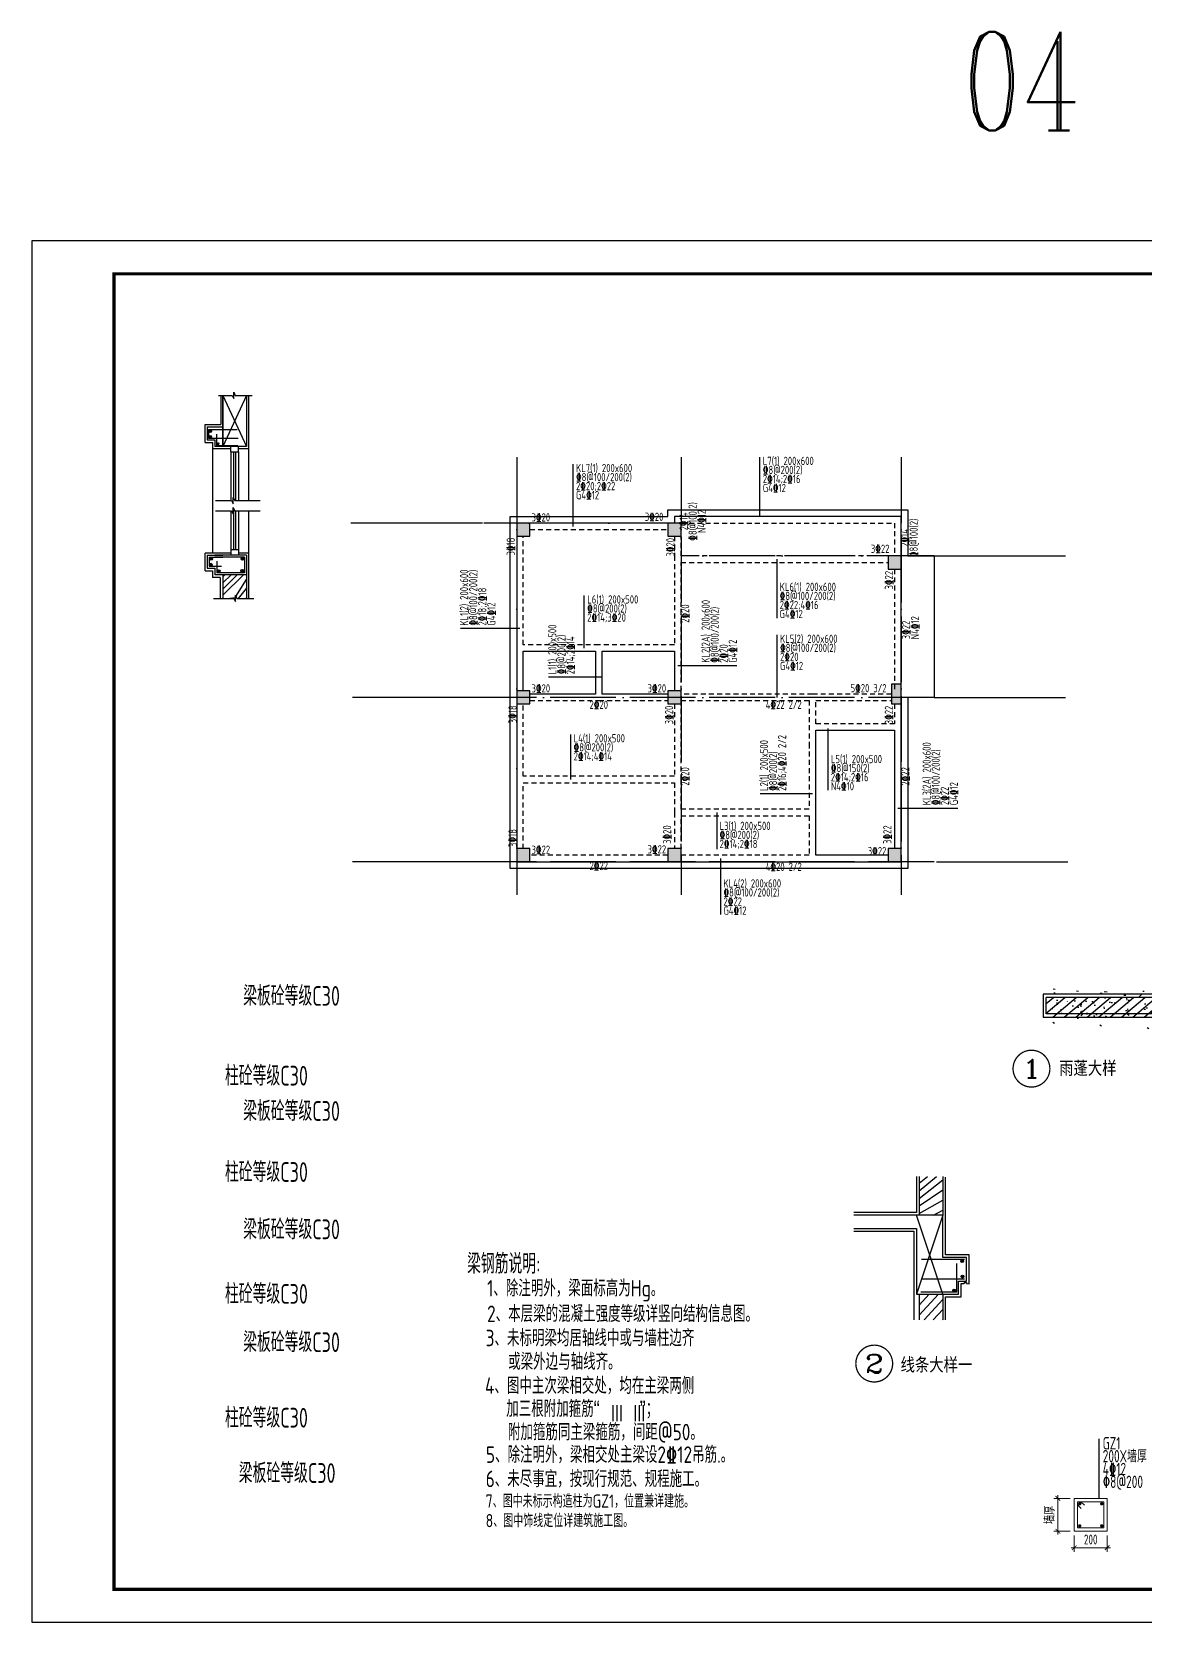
# Model space of a CAD drawing. Extents: x 365746627 to 729500028, y 528103248 to 1057099660.
# Drawn here: x 365937497 to 365971375, y 528103248 to 528151608 of the extents above; entities that cross this region are included whole.
import ezdxf
from ezdxf.enums import TextEntityAlignment as Align

# ---------------------------------------------------------------- set-up
doc = ezdxf.new("R2010")
doc.units = 0
doc.header["$LTSCALE"] = 1000
doc.header["$MEASUREMENT"] = 0
doc.linetypes.add('3', pattern=[500, 300, -200])
doc.linetypes.add('DOTE', pattern=[2.4200000000000004, 2, -0.2, 0.02, -0.2])
for name, color, linetype in [('AXIS', 3, 'Continuous'), ('BEAM-梁', 2, 'Continuous'), ('BEAMDASH-梁', 3, '3'), ('COLUMN', 6, 'Continuous'), ('DIM_LEAD', 3, 'Continuous'), ('DOTE', 1, 'DOTE'), ('GJ', 6, 'Continuous'), ('HATCH', 8, 'Continuous'), ('HIDE_BEAMDIMMASS', 2, 'Continuous'), ('l立面最前', 6, 'Continuous'), ('PUB-HATCH', 8, 'Continuous'), ('PUB_HATCH', 8, 'Continuous'), ('PUB_TEXT', 7, 'Continuous'), ('PUB_TITLE', 4, 'Continuous'), ('S_BEAMDIMLOCAL', 3, 'Continuous'), ('SJ', 35, 'Continuous'), ('STAIR', 2, 'Continuous'), ('SURFACE', 6, 'Continuous'), ('TEXT', 7, 'Continuous'), ('WALL', 4, 'Continuous'), ('图层3', 7, 'Continuous'), ('构造', 5, 'Continuous')]:
    doc.layers.add(name, color=color, linetype=linetype)
for name, color, linetype, lineweight in [('PUB-TEXT', 7, 'Continuous', 25), ('REIN', 6, 'Continuous', 18), ('Z-柱大样外框', 7, 'ByLayer', 18), ('Z-详图标注', 3, 'Continuous', 18)]:
    doc.layers.add(name, color=color, linetype=linetype, lineweight=lineweight)
doc.styles.add('-黑体', font='simhei.ttf')
doc.styles.add('_COMPLEX', font='COMPLEX.shx', dxfattribs={"width": 0.75})
doc.styles.add('COMP', font='COMPLEX', dxfattribs={"bigfont": 'hztxt'})
doc.styles.add('CR', font='tssdeng.shx', dxfattribs={"width": 0.7, "bigfont": 'tssdchn.shx'})
doc.styles.add('TCCAD_Dimension', font='Tssdeng.shx', dxfattribs={"width": 0.7, "bigfont": 'hztxt.shx'})
doc.styles.add('TSSD_Label', font='Tssdeng.shx', dxfattribs={"width": 0.7, "bigfont": 'hztxt.shx'})
doc.styles.add('TSSD_REIN', font='tssdeng.shx', dxfattribs={"width": 0.8, "bigfont": 'hztxt.shx'})
pattern_1 = [(45, (364755245.0544039, 528471087.2477279), (-35.35535320146299, 35.355353201463), [])]

# ---------------------------------------------------------------- blocks, each defined once
blk = doc.blocks.new('a12ghd23h')
at = {"layer": 'AXIS'}
for p, q in [((365887754.0951011, 528189568.8598409), (365883754.0951011, 528189568.8598409)), ((365901496.8528962, 528188568.8598403), (365905496.8528962, 528188568.8598403)), ((365887796.8528962, 528184268.8598403), (365883796.8528962, 528184268.8598403)), ((365901496.8528962, 528184268.8598403), (365905496.8528962, 528184268.8598403)), ((365887796.8528962, 528179268.8598403), (365883796.8528962, 528179268.8598403)), ((365901567.5088028, 528179268.8598403), (365905567.5088028, 528179268.8598403))]:
    blk.add_line(p, q, dxfattribs=at)
at = {"layer": 'DOTE'}
for p, q in [((365888796.8528962, 528191568.8598404), (365888796.8528962, 528178268.8598404)), ((365893796.8528962, 528191568.8598404), (365893796.8528962, 528178268.8598404)), ((365900496.8528962, 528191568.8598404), (365900496.8528962, 528178268.8598404)), ((365893796.8528961, 528189568.8598403), (365887796.8528962, 528189568.8598404)), ((365901496.8528962, 528188568.8598403), (365893796.8528962, 528188568.8598403)), ((365901496.8528962, 528184268.8598404), (365887796.8528962, 528184268.8598404)), ((365901496.8528962, 528179268.8598404), (365887796.8528962, 528179268.8598404))]:
    blk.add_line(p, q, dxfattribs=at)
blk = doc.blocks.new('112')
at = {"layer": 'TEXT', "color": 7, "style": 'TSSD_Label', "width": 0.7}
for s, p in [('梁板砼等级C30', (365854322.2835803, 528273520.317434)), ('柱砼等级C30', (365853767.0324091, 528271093.317434)), ('梁板砼等级C30', (365854322.2835803, 528270020.317434)), ('柱砼等级C30', (365853767.0324091, 528268164.317434)), ('梁板砼等级C30', (365854322.2835803, 528266421.317434)), ('柱砼等级C30', (365853767.0324091, 528264458.317434)), ('梁板砼等级C30', (365854322.2835803, 528262990.317434)), ('柱砼等级C30', (365853767.0324091, 528260693.317434)), ('梁板砼等级C30', (365854187.6224775, 528259011.317434))]:
    blk.add_text(s, height=600, rotation=359.999998499226, dxfattribs=at).set_placement(p)
blk = doc.blocks.new('_TCDBK20_100')
at = {"color": 3, "ltscale": 2500}
blk.add_line((-1, 0), (1, 0), dxfattribs=at)
at = {"color": 3, "const_width": 0.25}
blk.add_lwpolyline([(-0.7, -0.7), (0.7, 0.7)], dxfattribs=at)
blk = doc.blocks.new('GZ1配筋大样')
at = {"layer": 'REIN', "color": 1}
for p, q in [((2188350.686249338, 335789.3373171606), (2188450.686249338, 335789.3373171606)), ((2188350.686249338, 334989.3373171606), (2188350.686249338, 335789.3373171606)), ((2188350.686249338, 335789.3373171606), (2189150.686249338, 335789.3373171606)), ((2188350.686249338, 335689.3373171606), (2188350.686249338, 335789.3373171606)), ((2188456.752266517, 335583.2712999827), (2188350.686249338, 335689.3373171606)), ((2188450.686249338, 335789.3373171606), (2188556.752266517, 335683.2712999827)), ((2189150.686249338, 335789.3373171606), (2189150.686249338, 334989.3373171606)), ((2189150.686249338, 334989.3373171606), (2188350.686249338, 334989.3373171606))]:
    blk.add_line(p, q, dxfattribs=at)
at = {"layer": 'REIN', "color": 1, "const_width": 50}
for points in [[(2188390.686249338, 335724.3373171606, 1), (2188440.686249338, 335724.3373171606, 1)], [(2189060.686249338, 335724.3373171606, 1), (2189110.686249338, 335724.3373171606, 1)], [(2188390.686249338, 335054.3373171606, 1), (2188440.686249338, 335054.3373171606, 1)], [(2189060.686249338, 335054.3373171606, 1), (2189110.686249338, 335054.3373171606, 1)]]:
    blk.add_lwpolyline(points, format="xyb", close=True, dxfattribs=at)
at = {"layer": 'TEXT'}
blk.add_line((2189012.02860956, 335886.7573676256), (2189012.02860956, 337699.2573676256), dxfattribs=at)
at = {"layer": 'Z-柱大样外框', "ltscale": 2500}
blk.add_lwpolyline([(2188250.686249338, 335889.3373171606), (2189250.686249338, 335889.3373171606), (2189250.686249338, 334889.3373171606), (2188250.686249338, 334889.3373171606)], close=True, dxfattribs=at)
at = {"layer": 'Z-详图标注', "ltscale": 2500}
for p, q in [((2188125.686249338, 335889.3373171606), (2187625.686249338, 335889.3373171606)), ((2187750.686249338, 334989.3373171606), (2187750.686249338, 335789.3373171606)), ((2188125.686249338, 334889.3373171606), (2187625.686249338, 334889.3373171606)), ((2188250.686249338, 334764.3373171606), (2188250.686249338, 334264.3373171606)), ((2189250.686249338, 334764.3373171606), (2189250.686249338, 334264.3373171606)), ((2188350.686249338, 334389.3373171606), (2189150.686249338, 334389.3373171606))]:
    blk.add_line(p, q, dxfattribs=at)
at = {"layer": 'Z-详图标注', "ltscale": 2500, "xscale": 100, "yscale": 100, "zscale": 100}
for p, rotation in [((2187750.686249338, 335889.3373171606), 90), ((2187750.686249338, 334889.3373171606), 270), ((2188250.686249338, 334389.3373171606), 180)]:
    blk.add_blockref('_TCDBK20_100', p, dxfattribs=dict(at, rotation=rotation))
blk.add_blockref('_TCDBK20_100', (2189250.686249338, 334389.3373171606), dxfattribs=at)
at = {"layer": 'TEXT', "style": 'TSSD_REIN', "width": 0.7}
for s, p in [('GZ1', (2189116.195276225, 337377.3367911803)), ('200X墙厚', (2189116.195276225, 336986.7117911803)), ('4%%13212', (2189116.195276225, 336596.0867911803)), ('%%1308@200', (2189116.195276225, 336205.4617911803))]:
    blk.add_text(s, height=375, dxfattribs=at).set_placement(p)
at = {"layer": 'Z-详图标注', "color": 7, "ltscale": 2500, "insert": (2187500.686249338, 335389.3373171615), "char_height": 300, "attachment_point": 5, "rotation": 90, "style": 'TCCAD_Dimension'}
blk.add_mtext('墙厚', dxfattribs=at)
at = {"layer": 'Z-详图标注', "color": 7, "ltscale": 2500, "insert": (2188750.686249338, 334639.3373171606), "char_height": 300, "attachment_point": 5, "style": 'TCCAD_Dimension'}
blk.add_mtext('200', dxfattribs=at)
blk = doc.blocks.new('sa45g64a56g')
at = {"layer": 'PUB-HATCH'}
h = blk.add_hatch(color=256, dxfattribs=at)
h.dxf.hatch_style = 1
h.paths.add_polyline_path([(365988833.6330186, 528087384.5640982), (365988433.6330186, 528087384.5640982), (365988433.6330186, 528086984.5640982), (365988833.6330186, 528086984.5640982)])
h.paths.add_polyline_path([(365984233.6330186, 528087384.5640982), (365983833.6330186, 528087384.5640982), (365983833.6330186, 528086984.5640982), (365984233.6330186, 528086984.5640982)])
h.paths.add_polyline_path([(365995533.6330175, 528086384.5640984), (365995133.6330175, 528086384.5640984), (365995133.6330175, 528085984.5640984), (365995533.6330175, 528085984.5640984)])
h.paths.add_polyline_path([(365995533.6330177, 528082484.5640835), (365995233.6330177, 528082484.5640835), (365995233.6330177, 528081884.5640835), (365995533.6330177, 528081884.5640835)])
h.paths.add_polyline_path([(365988833.6330187, 528082284.5640835), (365988433.6330187, 528082284.5640835), (365988433.6330187, 528081884.5640835), (365988833.6330187, 528081884.5640835)])
h.paths.add_polyline_path([(365984233.6330187, 528082284.5640835), (365983833.6330187, 528082284.5640835), (365983833.6330187, 528081884.5640835), (365984233.6330187, 528081884.5640835)])
h.paths.add_polyline_path([(365995533.6330187, 528077484.5640982), (365995133.6330187, 528077484.5640982), (365995133.6330187, 528077084.5640982), (365995533.6330187, 528077084.5640982)])
h.paths.add_polyline_path([(365988833.6330187, 528077484.5640982), (365988433.6330187, 528077484.5640982), (365988433.6330187, 528077084.5640982), (365988833.6330187, 528077084.5640982)])
h.paths.add_polyline_path([(365984233.6330187, 528077484.5640982), (365983833.6330187, 528077484.5640982), (365983833.6330187, 528077084.5640982), (365984233.6330187, 528077084.5640982)])
at = {"layer": 'BEAM-梁'}
for p, q in [((365988433.6330186, 528087384.5640982), (365984233.6330186, 528087384.5640982)), ((365988633.6330189, 528087584.5640983), (365988633.6330186, 528087384.5640982)), ((365995533.6330188, 528087584.5640983), (365988633.6330189, 528087584.5640983)), ((365995533.6330175, 528086384.5640984), (365995533.6330188, 528087584.5640983)), ((365983833.6330186, 528086984.5640982), (365983833.6330188, 528083584.5640983)), ((365995533.6330177, 528082284.5640835), (365995533.6330175, 528085984.5640984)), ((365983833.6330188, 528083584.5640983), (365983833.6330187, 528082284.5640835)), ((365984033.6330187, 528082284.5640835), (365984033.6330188, 528083484.5640983)), ((365984033.6330188, 528083484.5640983), (365986233.8534607, 528083484.5640983)), ((365986233.8534607, 528083484.5640983), (365986233.8534607, 528082184.5640835)), ((365986433.8534607, 528082184.5640835), (365986433.8534607, 528083484.5640983)), ((365986433.8534607, 528083484.5640983), (365988633.6330187, 528083484.5640983)), ((365988633.6330187, 528083484.5640983), (365988633.6330187, 528082284.5640835)), ((365983833.6330187, 528081884.5640835), (365983833.6330187, 528079584.5640983)), ((365986233.8534607, 528082184.5640835), (365984233.6330187, 528082184.5640835)), ((365988433.6330187, 528082184.5640835), (365986433.8534607, 528082184.5640835)), ((365995533.6330177, 528080684.5640835), (365995533.6330177, 528081884.5640835)), ((365992933.6330187, 528078584.5640983), (365992933.6330187, 528081084.5640982)), ((365992933.6330187, 528081084.5640982), (365995333.6330178, 528081084.5640982)), ((365995333.6330178, 528081084.5640982), (365995333.6330186, 528077484.5640983)), ((365995533.6330186, 528077484.5640983), (365995533.6330177, 528080684.5640835)), ((365983833.6330187, 528079584.5640983), (365983833.6330187, 528077484.5640983)), ((365992933.6330187, 528077284.5640983), (365992933.6330187, 528078584.5640983)), ((365984233.6330187, 528077084.5640983), (365988433.6330187, 528077084.5640983)), ((365988833.6330187, 528077084.5640983), (365992833.6330187, 528077084.5640983)), ((365992833.6330187, 528077084.5640983), (365995133.6330187, 528077084.5640983)), ((365995133.6330187, 528077284.5640983), (365992933.6330187, 528077284.5640983))]:
    blk.add_line(p, q, dxfattribs=at)
at = {"layer": 'BEAMDASH-梁', "ltscale": 0.0005}
for p, q in [((365988833.6330186, 528087384.5640982), (365988833.6330186, 528087384.5640983)), ((365988833.6330186, 528087384.5640983), (365995333.6330187, 528087384.5640983)), ((365995333.6330187, 528087384.5640983), (365995333.6330176, 528086384.5640984)), ((365984033.6330187, 528083684.5640983), (365984033.6330186, 528086984.5640982)), ((365984233.6330186, 528087184.5640982), (365988433.6330186, 528087184.5640982)), ((365988633.6330186, 528086984.5640982), (365988633.6330187, 528086384.5640984)), ((365988833.6330187, 528086384.5640984), (365988833.6330186, 528086984.5640982)), ((365988633.6330187, 528086384.5640984), (365988633.6330187, 528083684.5640983)), ((365995133.6330175, 528086384.5640984), (365988833.6330187, 528086384.5640984)), ((365988833.6330187, 528083584.5640983), (365988833.6330187, 528086184.5640984)), ((365988833.6330187, 528086184.5640984), (365995133.6330175, 528086184.5640984)), ((365995333.6330175, 528085984.5640984), (365995333.6330177, 528082284.5640835)), ((365986333.8534607, 528083684.5640983), (365984033.6330187, 528083684.5640983)), ((365988633.6330187, 528083684.5640983), (365986333.8534607, 528083684.5640983)), ((365988833.6330187, 528082284.5640835), (365988833.6330187, 528083584.5640983)), ((365984033.6330187, 528079684.5640983), (365984033.6330187, 528081884.5640835)), ((365984233.6330187, 528081984.5640835), (365986333.8534607, 528081984.5640835)), ((365986333.8534607, 528081984.5640835), (365988433.6330187, 528081984.5640835)), ((365988633.6330187, 528081884.5640835), (365988633.6330187, 528079684.5640983)), ((365992833.6330187, 528082184.5640835), (365988833.6330187, 528082184.5640835)), ((365988833.6330187, 528081984.5640835), (365992733.6330187, 528081984.5640835)), ((365988833.6330187, 528079584.5640983), (365988833.6330187, 528081884.5640835)), ((365992733.6330187, 528081984.5640835), (365992733.6330187, 528080684.5640835)), ((365995233.6330177, 528082184.5640836), (365992833.6330187, 528082184.5640835)), ((365992933.6330187, 528081984.5640835), (365995233.6330177, 528081984.5640835)), ((365992933.6330187, 528081284.5640982), (365992933.6330187, 528081984.5640835)), ((365995333.6330177, 528081884.5640835), (365995333.6330177, 528081284.5640982)), ((365995333.6330177, 528081284.5640982), (365992933.6330187, 528081284.5640982)), ((365992733.6330187, 528080684.5640835), (365992733.6330187, 528078684.5640983)), ((365988633.6330187, 528079684.5640983), (365984033.6330187, 528079684.5640983)), ((365984033.6330187, 528077484.5640983), (365984033.6330187, 528079484.5640983)), ((365984033.6330187, 528079484.5640983), (365988633.6330187, 528079484.5640983)), ((365988633.6330187, 528079484.5640983), (365988633.6330187, 528078584.5640983)), ((365988833.6330187, 528078684.5640983), (365988833.6330187, 528079584.5640983)), ((365988633.6330187, 528078584.5640983), (365988633.6330187, 528077484.5640983)), ((365992733.6330187, 528078684.5640983), (365988833.6330187, 528078684.5640983)), ((365988833.6330187, 528077484.5640983), (365988833.6330187, 528078484.5640983)), ((365988833.6330187, 528078484.5640983), (365992733.6330187, 528078484.5640983)), ((365992733.6330187, 528078484.5640983), (365992733.6330187, 528077284.5640983)), ((365988433.6330187, 528077284.5640983), (365984233.6330187, 528077284.5640983)), ((365992733.6330187, 528077284.5640983), (365988833.6330187, 528077284.5640983))]:
    blk.add_line(p, q, dxfattribs=at)
at = {"layer": 'COLUMN'}
for points in [[(365984233.6330186, 528087384.5640982), (365983833.6330186, 528087384.5640982), (365983833.6330186, 528086984.5640982), (365984233.6330186, 528086984.5640982)], [(365988833.6330186, 528087384.5640982), (365988433.6330186, 528087384.5640982), (365988433.6330186, 528086984.5640982), (365988833.6330186, 528086984.5640982)], [(365995533.6330175, 528086384.5640984), (365995133.6330175, 528086384.5640984), (365995133.6330175, 528085984.5640984), (365995533.6330175, 528085984.5640984)], [(365995533.6330177, 528082484.5640835), (365995233.6330177, 528082484.5640835), (365995233.6330177, 528081884.5640835), (365995533.6330177, 528081884.5640835)], [(365984233.6330187, 528082284.5640835), (365983833.6330187, 528082284.5640835), (365983833.6330187, 528081884.5640835), (365984233.6330187, 528081884.5640835)], [(365988833.6330187, 528082284.5640835), (365988433.6330187, 528082284.5640835), (365988433.6330187, 528081884.5640835), (365988833.6330187, 528081884.5640835)], [(365984233.6330187, 528077484.5640983), (365983833.6330187, 528077484.5640983), (365983833.6330187, 528077084.5640983), (365984233.6330187, 528077084.5640983)], [(365988833.6330187, 528077484.5640983), (365988433.6330187, 528077484.5640983), (365988433.6330187, 528077084.5640983), (365988833.6330187, 528077084.5640983)], [(365995533.6330187, 528077484.5640983), (365995133.6330187, 528077484.5640983), (365995133.6330187, 528077084.5640983), (365995533.6330187, 528077084.5640983)]]:
    blk.add_lwpolyline(points, close=True, dxfattribs=at)
at = {"layer": '构造'}
blk.add_lwpolyline([(365983633.6330186, 528087584.5640981), (365988433.6330186, 528087584.5640981), (365988433.6330186, 528087784.5640977), (365995733.6330186, 528087784.5640982), (365995733.6330186, 528086384.5641007), (365996533.6330186, 528086384.5640978), (365996533.6330187, 528082084.5640978), (365995733.6330186, 528082084.5640978), (365995733.6330186, 528076884.5640982), (365983633.6330186, 528076884.5640982), (365983633.6330186, 528087584.5640981)], dxfattribs=at)
blk = doc.blocks.new('a456gh4')
at = {"layer": 'PUB_HATCH'}
h = blk.add_hatch(dxfattribs=at)
h.set_pattern_fill('钢筋混凝土', color=256, scale=20, style=0)
h.set_pattern_definition([(45, (365667511.3852527, 528722923.2564908), (-35.35533905932737, 35.35533905932738), []), (49.99999999999999, (365667511.3852527, 528722923.2564908), (143.4520365201507, -12.55042699651902), [15, -165]), (355, (365667511.3852527, 528722923.2564908), (-27.7502667226, 150.4384267400024), [12, -132]), (100.4514, (365667523.3395887, 528722922.2106228), (115.7018763428043, 137.8879084121907), [12.748038, -140.2284224]), (46.18420000000002, (365667511.3852527, 528722963.2564908), (213.4482097251289, -33.10380286580362), [22.49999999999994, -247.4999999999995]), (96.6356, (365667529.1726017, 528722960.4978294), (186.9325411097407, 194.8235741800883), [19.1220576, -210.3426]), (351.1842, (365667511.3852527, 528722963.2564908), (186.9323890267254, 194.8237201850649), [18, -198]), (21, (365667531.3852527, 528722953.2564908), (119.3814104236923, -80.52377813306776), [15, -165]), (326.0000000000001, (365667531.3852527, 528722953.2564908), (48.66306638431634, 145.0300090093706), [12, -132]), (71.4514, (365667541.3336993, 528722946.5461696), (168.044525716298, 64.50609934199048), [12.748038, -140.2284224]), (37.50000000000001, (365667511.3852527, 528722923.2564908), (2.431971063458134, 66.5787707662623), [0, -130.4, 0, -134, 0, -132.5]), (7.499999999999999, (365667511.3852527, 528722923.2564908), (52.61390748842972, 78.88234237647205), [0, -76.39999999999999, 0, -127.4, 0, -50.5]), (327.5, (365667466.7852527, 528722923.2564908), (106.7644872344818, -4.510974346875951), [0, -50, 0, -156, 0, -207]), (317.5, (365667446.7852527, 528722923.2564908), (116.6372338684772, 20.02099646646354), [0, -65, 0, -103.6, 0, -147])])
h.paths.add_polyline_path([(365971668.9133276, 528119254.4851254), (365971668.9133276, 528119279.3758574), (365970813.6473092, 528119279.3758574), (365970813.6473093, 528119159.3758574), (365971668.9133276, 528119159.3758574), (365971668.9133276, 528119209.4851254), (365971626.9133276, 528119224.3869092), (365971710.9133276, 528119239.1983756)])
at = {"layer": 'SURFACE'}
blk.add_lwpolyline([(365971668.9133276, 528119299.3758574), (365970793.6473092, 528119299.3758574), (365970793.6473093, 528119159.3758574), (365971668.9133276, 528119159.3758574)], dxfattribs=at)
at = {"layer": 'WALL'}
for p, q in [((365971668.9133276, 528119279.3758574), (365970813.6473092, 528119279.3758574)), ((365970813.6473093, 528119179.3758574), (365970813.6473092, 528119279.3758574)), ((365971668.9133276, 528119179.3758574), (365970813.6473093, 528119179.3758574))]:
    blk.add_line(p, q, dxfattribs=at)
blk = doc.blocks.new('_INDEX1')
at = {"const_width": 0.035}
blk.add_lwpolyline([(-0.5, 0, 1), (0.5, 0, 1)], format="xyb", close=True, dxfattribs=at)
at = {"style": 'COMP', "width": 2.333333333333333}
blk.add_attdef('1', text='', height=0.5, dxfattribs=at).set_placement((-0.25, -0.25), (0.25, -0.25), align=Align.FIT)
blk = doc.blocks.new('da45g6adh')
at = {"layer": 'HATCH'}
h = blk.add_hatch(dxfattribs=at)
h.set_pattern_fill('普通砖', color=256, scale=20, style=0)
h.set_pattern_definition(pattern_1)
h.paths.add_polyline_path([(365960140.3500864, 528081853.2197327), (365960320.3500864, 528081853.2197327), (365960320.3500864, 528082148.1169541), (365960140.3500864, 528082148.1169541)])
h = blk.add_hatch(dxfattribs=at)
h.set_pattern_fill('普通砖', color=256, scale=20, style=0)
h.set_pattern_definition(pattern_1)
h.paths.add_polyline_path([(365960140.3500865, 528081058.3225112), (365960320.3500865, 528081058.3225112), (365960320.3500865, 528081253.2197327), (365960140.3500865, 528081253.2197327)])
at = {"layer": 'l立面最前'}
h = blk.add_hatch(color=1, dxfattribs=at)
edge = h.paths.add_edge_path()
edge.add_arc((365960468.3553206, 528081504.5151678), 10.74175523268059, 0, 360)
h = blk.add_hatch(color=1, dxfattribs=at)
edge = h.paths.add_edge_path()
edge.add_arc((365960469.7793424, 528081386.763092), 10.74175523268059, 0, 360)
h = blk.add_hatch(color=1, dxfattribs=at)
edge = h.paths.add_edge_path()
edge.add_arc((365960407.6583055, 528081281.4258857), 10.74175523268059, 0, 360)
at = {"layer": 'DIM_LEAD'}
for p, q in [((365960320.3500865, 528081853.2197329, -1778.610904078951), (365960120.3500865, 528081253.2197329, -1778.610904078951)), ((365960320.3500865, 528081253.2197329, -1778.610904078951), (365960120.3500865, 528081853.2197329, -1778.610904078951))]:
    blk.add_line(p, q, dxfattribs=at)
at = {"layer": 'l立面最前', "color": 1}
for p, q in [((365960159.7724887, 528081518.2197329, -1778.610904078951), (365960485.3500865, 528081518.2197329, -1778.610904078951)), ((365960425.3500865, 528081486.278008, -1778.610904078951), (365960425.3500865, 528081268.2197329, -1778.610904069603)), ((365960485.3500865, 528081368.2197329, -1778.610904078951), (365960159.7724887, 528081368.2197329, -1778.610904078951)), ((365960425.3500865, 528081268.2197329, -1778.610904069476), (365960154.6582598, 528081268.2197329, -1778.610904078951))]:
    blk.add_line(p, q, dxfattribs=at)
at = {"layer": 'l立面最前', "elevation": -1778.610904068951}
blk.add_lwpolyline([(365959642.6261489, 528081753.2197327), (365960120.3500864, 528081753.2197327), (365960120.3500865, 528081253.2197327), (365960440.3500865, 528081253.2197327), (365960440.3500865, 528081353.2197327), (365960500.3500865, 528081353.2197327), (365960500.3500865, 528081533.2197327), (365960320.3500865, 528081533.2197327), (365960320.3500865, 528081753.2197327), (365960320.3500865, 528081753.2197327), (365960320.3500865, 528081853.2197327), (365959642.6261489, 528081853.2197326)], dxfattribs=at)
at = {"layer": 'l立面最前', "color": 1}
for centre in [(365960468.3553206, 528081504.5151678, -1778.610904068951), (365960469.7793424, 528081386.763092, -1778.610904068951), (365960407.6583055, 528081281.4258857, -1778.610904068951)]:
    blk.add_circle(centre, 10.74175523268059, dxfattribs=at)
at = {"layer": 'SJ'}
for p, q in [((365960483.8613728, 528081342.2453645, -1778.610904068951), (365960483.8613728, 528081333.2197327, -1778.610904068951)), ((365960483.8613728, 528081342.2453645, -1778.610904068951), (365960500.3500865, 528081342.2453645, -1778.610904058951)), ((365960500.3500865, 528081342.2453645, -1778.610904058951), (365960500.3500865, 528081333.2197327, -1778.610904068951))]:
    blk.add_line(p, q, dxfattribs=at)
at = {"layer": 'SJ', "elevation": -1778.610904068951}
for points in [[(365960120.3500864, 528082148.1169542), (365960120.3500864, 528081873.2197327), (365959642.6261489, 528081873.2197326)], [(365960500.3500865, 528081333.2197327), (365960520.3500865, 528081330.7851231), (365960520.3500865, 528081553.2197327), (365960340.3500865, 528081553.2197327), (365960340.3500865, 528081753.2197327), (365960340.3500865, 528082142.8556546)], [(365959642.6261489, 528081733.2197327), (365960100.3500864, 528081733.2197327), (365960100.3500865, 528081058.3225112)], [(365960340.3500865, 528081058.3225112), (365960340.3500865, 528081233.2197327), (365960460.3500865, 528081233.2197327), (365960460.3500865, 528081333.2197327), (365960483.8613728, 528081333.2197327)]]:
    blk.add_lwpolyline(points, dxfattribs=at)
at = {"layer": 'WALL'}
for p, q in [((365960140.3500864, 528082148.1169542, -1778.610904078951), (365960140.3500864, 528081853.2197327, -1778.610904078951)), ((365960320.3500864, 528082148.1169542, -1778.610904078951), (365960320.3500864, 528081853.2197327, -1778.610904078951)), ((365960140.3500865, 528081253.2197328, -1778.610904068951), (365960140.3500865, 528081058.3225112, -1778.610904068951)), ((365960320.3500865, 528081253.2197328, -1778.610904068951), (365960320.3500865, 528081058.3225112, -1778.610904068951))]:
    blk.add_line(p, q, dxfattribs=at)
blk = doc.blocks.new('sa4g564gh')
at = {"layer": 'l立面最前'}
h = blk.add_hatch(color=1, dxfattribs=at)
edge = h.paths.add_edge_path()
edge.add_arc((365971603.2559198, 528092997.39752), 10.74175523268059, 0, 360)
h = blk.add_hatch(color=1, dxfattribs=at)
edge = h.paths.add_edge_path()
edge.add_arc((365971603.2559198, 528092953.549257), 10.74175523268059, 0, 360)
h = blk.add_hatch(color=1, dxfattribs=at)
edge = h.paths.add_edge_path()
edge.add_arc((365971664.3060617, 528092902.2110662), 10.74175523268059, 0, 360)
h = blk.add_hatch(color=1, dxfattribs=at)
edge = h.paths.add_edge_path()
edge.add_arc((365971610.3531458, 528092027.8510609), 10.74175523268059, 0, 360)
h = blk.add_hatch(color=1, dxfattribs=at)
edge = h.paths.add_edge_path()
edge.add_arc((365971848.7416123, 528092027.3865781), 10.74175523268059, 0, 360)
h = blk.add_hatch(color=1, dxfattribs=at)
edge = h.paths.add_edge_path()
edge.add_arc((365971607.5654817, 528091982.5657264), 10.74175523268059, 0, 360)
h = blk.add_hatch(color=1, dxfattribs=at)
edge = h.paths.add_edge_path()
edge.add_arc((365971667.5106841, 528091933.3326354), 10.74175523268059, 0, 360)
h = blk.add_hatch(color=1, dxfattribs=at)
edge = h.paths.add_edge_path()
edge.add_arc((365971847.5800856, 528091936.5840148), 10.74175523268059, 0, 360)
at = {"layer": 'PUB_HATCH'}
h = blk.add_hatch(dxfattribs=at)
h.set_pattern_fill('普通砖', color=256, scale=20, style=0)
h.set_pattern_definition([(44.99999999999999, (365971821.7648373, 528170419.4096173), (-35.355353201463, 35.355353201463), [])])
h.paths.add_polyline_path([(365971879.7758417, 528091905.3564761), (365971699.7758417, 528091905.3564761), (365971699.7758417, 528091726.5307717), (365971782.4575592, 528091726.5307717), (365971794.4575592, 528091702.5307717), (365971794.4575592, 528091750.5307717), (365971806.4575592, 528091726.5307717), (365971879.7758417, 528091726.5307717)])
at = {"color": 5}
for p, q in [((365971683.7758417, 528093269.9300882, 3.000000000006777e-09), (365971683.7758417, 528093047.4414945, 3.000000000006777e-09)), ((365971895.7758417, 528093269.9300882, 2.999999999999802e-09), (365971895.7758417, 528092880.8403418, 2.999999999999802e-09)), ((365971563.7758417, 528093047.4414945, 1.999999999991031e-09), (365971683.7758417, 528093047.4414945, 3.000000000006777e-09)), ((365971563.7758417, 528092910.8403418, -2.800000000046599e-09), (365971563.7758417, 528093047.4414945, 2.000000000018136e-09)), ((365971563.7758417, 528092910.8403418, -2.799999999965283e-09), (365971623.7758417, 528092910.8403418)), ((365971623.7758417, 528092071.3573718), (365971623.7758417, 528092910.8403418)), ((365971895.7758417, 528092880.8403418, 2.999999999999802e-09), (365971895.7758417, 528092469.7886803, 2.999999999999802e-09)), ((365971623.7758417, 528092864.8403418, -1.000000000001994e-09), (365971759.7758417, 528092864.8403418, 2.999999999993224e-09)), ((365971759.7758417, 528092840.0403418, 2.999999999999802e-09), (365971759.7758417, 528092469.7886803, 2.999999999999802e-09)), ((365971781.2164374, 528092840.0403418, 2.999999999999802e-09), (365971781.2164374, 528092488.3888428, 2.999999999999802e-09)), ((365971796.8929759, 528092840.0403418, 2.999999999999802e-09), (365971796.8929759, 528092469.7886803, 2.999999999999802e-09)), ((365971819.7758417, 528092864.8403418, 2.999999999999802e-09), (365971895.7758417, 528092864.8403418, 2.999999999999802e-09)), ((365971819.7758417, 528092840.0403418, 2.999999999999802e-09), (365971819.7758417, 528092469.7886803, 2.999999999999802e-09)), ((365971759.7758417, 528092392.7283683, 2.999999999999802e-09), (365971759.7758417, 528092096.1348602, 2.999999999999802e-09)), ((365971781.2164374, 528092411.3285308, 2.999999999999802e-09), (365971781.2164374, 528092096.1348602, 2.999999999999802e-09)), ((365971796.8929759, 528092392.7283683, 2.999999999999802e-09), (365971796.8929759, 528092096.1348602, 2.999999999999802e-09)), ((365971819.7758417, 528092392.7283683, 2.999999999999802e-09), (365971819.7758417, 528092096.1348602, 2.999999999999802e-09)), ((365971895.7758417, 528092392.7283683, 2.999999999999802e-09), (365971895.7758417, 528092055.3564761, 2.999999999999802e-09)), ((365971759.7758417, 528092071.3573718, 2.999999999993224e-09), (365971563.7758417, 528092071.3573718, -3.149313971905384e-09)), ((365971563.7758417, 528091935.3564761, -8.800000000046202e-09), (365971563.7758417, 528092071.3573718, -4.02109230822e-09)), ((365971895.7758417, 528092071.3573718, 2.999999999999802e-09), (365971819.7758417, 528092071.3573718, 2.999999999999802e-09)), ((365971895.7758417, 528092055.3564761, 2.999999999999802e-09), (365971895.7758417, 528091726.5307717, 2.999999999999802e-09)), ((365971563.7758417, 528091935.3564761, -8.799999999964887e-09), (365971619.7758417, 528091935.3564761, -6.578666666626141e-09)), ((365971619.7758417, 528091935.3564761, -6.578666666626141e-09), (365971619.7758417, 528091885.3564761, -5.999999999999405e-09)), ((365971679.7758417, 528091885.3564761, -5.485207100576079e-09), (365971619.7758417, 528091885.3564761, -6.230769230757153e-09)), ((365971679.7758417, 528091885.3564761, 3e-09), (365971679.7758417, 528091726.5307717, 3e-09))]:
    blk.add_line(p, q, dxfattribs=at)
at = {"color": 4}
for p, q in [((365971759.7758417, 528092840.0403418, 2.999999999999802e-09), (365971759.7758417, 528092880.8403418, 2.999999999999802e-09)), ((365971819.7758417, 528092840.0403418, 2.999999999999802e-09), (365971819.7758417, 528092880.8403418, 2.999999999999802e-09)), ((365971759.7758417, 528092840.0403418, 2.999999999999802e-09), (365971819.7758417, 528092840.0403418, 2.999999999999802e-09)), ((365971759.7758417, 528092096.1348602, 2.999999999999802e-09), (365971759.7758417, 528092055.3573718, 2.999999999999802e-09)), ((365971819.7758417, 528092096.1348602, 2.999999999999802e-09), (365971759.7758417, 528092096.1348602, 2.999999999999802e-09)), ((365971819.7758417, 528092096.1348602, 2.999999999999802e-09), (365971819.7758417, 528092055.3573718, 2.999999999999802e-09))]:
    blk.add_line(p, q, dxfattribs=at)
at = {"layer": 'DIM_LEAD'}
for p, q in [((365971879.7758417, 528093269.9300883), (365971699.7758417, 528092880.8403418)), ((365971699.7758417, 528093269.9300883, 2.999999999999802e-09), (365971879.7758417, 528092880.8403418, 2.999999999999802e-09))]:
    blk.add_line(p, q, dxfattribs=at)
at = {"layer": 'DIM_LEAD', "elevation": 7.500000000120075e-10}
blk.add_lwpolyline([(365971879.7758417, 528093269.9300883), (365971879.7758417, 528092880.8403418), (365971699.7758417, 528092880.8403418), (365971699.7758417, 528093269.9300883)], dxfattribs=at)
at = {"layer": 'l立面最前', "color": 1}
for p, q in [((365971589.5377726, 528093011.5342833), (365971589.5377726, 528092941.5342833)), ((365971589.5377726, 528093011.5342833), (365971809.4399728, 528093011.5342833, 2.999999999999802e-09)), ((365971815.1739622, 528092941.5342833, 3e-09), (365971589.5377726, 528092941.5342833)), ((365971594.7758417, 528092040.3564761, -2.999999999992827e-09), (365971699.7758417, 528092040.3564761, -2.999999999992827e-09)), ((365971594.7758417, 528092040.3564761, -2.999999981385207e-09), (365971594.7758417, 528091970.3564761, -2.035714274545944e-09)), ((365971864.7758417, 528092040.3564761, 2.749999999975735e-09), (365971639.7758417, 528092040.3564761)), ((365971864.7758417, 528092040.3564761, 2.749999999975735e-09), (365971864.7758417, 528091920.3564761, 1.188367813150728e-08)), ((365971594.7758417, 528091970.3564761, -7.499999979016606e-09), (365971689.6627895, 528091970.3564761, -6.470434282081053e-09)), ((365971654.7758417, 528092009.1293215, -5.9999999999723e-09), (365971654.7758417, 528091920.3564761, -6.080357142787147e-09)), ((365971864.7758417, 528091920.3564761, -3.187499986490686e-09), (365971654.7758417, 528091920.3564761, -5.812499988578449e-09))]:
    blk.add_line(p, q, dxfattribs=at)
at = {"layer": 'l立面最前', "color": 1, "elevation": 5.999999999999802e-09}
blk.add_lwpolyline([(365971650.6831444, 528092974.6841663), (365971650.6831444, 528092888.8485831), (365971813.8046798, 528092888.8485831)], dxfattribs=at)
at = {"layer": 'l立面最前', "color": 1}
for centre in [(365971603.2559198, 528092997.39752, 5.999999999999802e-09), (365971603.2559198, 528092953.549257, 5.999999999999802e-09), (365971610.3531458, 528092027.8510609, 5.999999999999802e-09), (365971848.7416123, 528092027.3865781, 5.999999999999802e-09), (365971607.5654817, 528091982.5657264, 5.999999999999802e-09), (365971667.5106841, 528091933.3326354, 5.999999999999802e-09), (365971847.5800856, 528091936.5840148, 5.999999999999802e-09)]:
    blk.add_circle(centre, 10.74175523268059, dxfattribs=at)
at = {"layer": 'PUB_HATCH'}
blk.add_line((365971699.7758417, 528093030.8403418, 5.999999999999802e-09), (365971699.7758417, 528092880.8403419), dxfattribs=at)
at = {"layer": 'STAIR'}
for p, q in [((365971665.4277534, 528093269.9300882), (365971770.3979474, 528093269.9300882, 2.999999999999802e-09)), ((365971770.3979474, 528093269.9300882, 2.999999999999802e-09), (365971782.3979474, 528093245.9300882, 2.999999999999802e-09)), ((365971782.3979474, 528093245.9300882, 2.999999999999802e-09), (365971782.3979474, 528093293.9300882, 2.999999999999802e-09)), ((365971782.3979474, 528093293.9300882, 2.999999999999802e-09), (365971794.3979474, 528093269.9300882, 2.999999999999802e-09)), ((365971794.3979474, 528093269.9300882, 2.999999999999802e-09), (365971922.8176138, 528093269.9300882, 2.999999999999802e-09)), ((365971644.3118694, 528092469.7886803), (365971766.5165187, 528092469.7886803, 2.999999999999802e-09)), ((365971644.3118694, 528092392.7283683), (365971766.5165187, 528092392.7283683, 2.999999999999802e-09)), ((365971766.5165187, 528092469.7886803, 2.999999999999802e-09), (365971778.5165187, 528092445.7886803, 2.999999999999802e-09)), ((365971766.5165187, 528092392.7283683, 2.999999999999802e-09), (365971778.5165187, 528092368.7283683, 2.999999999999802e-09)), ((365971778.5165187, 528092445.7886803, 2.999999999999802e-09), (365971778.5165187, 528092493.7886803, 2.999999999999802e-09)), ((365971778.5165187, 528092493.7886803, 2.999999999999802e-09), (365971790.5165187, 528092469.7886803, 2.999999999999802e-09)), ((365971778.5165187, 528092368.7283683, 2.999999999999802e-09), (365971778.5165187, 528092416.7283683, 2.999999999999802e-09)), ((365971778.5165187, 528092416.7283683, 2.999999999999802e-09), (365971790.5165187, 528092392.7283683, 2.999999999999802e-09)), ((365971790.5165187, 528092469.7886803, 2.999999999999802e-09), (365971984.2372112, 528092469.7886803, 2.999999999999802e-09)), ((365971790.5165187, 528092392.7283683, 2.999999999999802e-09), (365971984.2372112, 528092392.7283683, 2.999999999999802e-09)), ((365971627.5626986, 528091726.5307717), (365971782.4575592, 528091726.5307717, 2.999999999999802e-09)), ((365971782.4575592, 528091726.5307717, 2.999999999999802e-09), (365971794.4575592, 528091702.5307717, 2.999999999999802e-09)), ((365971794.4575592, 528091702.5307717, 2.999999999999802e-09), (365971794.4575592, 528091750.5307717, 2.999999999999802e-09)), ((365971794.4575592, 528091750.5307717, 2.999999999999802e-09), (365971806.4575592, 528091726.5307717, 2.999999999999802e-09)), ((365971806.4575592, 528091726.5307717, 2.999999999999802e-09), (365971934.8772255, 528091726.5307717, 2.999999999999802e-09))]:
    blk.add_line(p, q, dxfattribs=at)
at = {"layer": 'WALL'}
for p, q in [((365971699.7758417, 528093269.9300882, 2.999999999999802e-09), (365971699.7758417, 528093030.8403418, 2.999999999999802e-09)), ((365971879.7758417, 528093269.9300882, 2.999999999999802e-09), (365971879.7758417, 528092880.8403418, 2.999999999999802e-09)), ((365971579.7758417, 528093030.8403418, 2.999999999979672e-09), (365971699.7758417, 528093030.8403418, 3.000000000006777e-09)), ((365971579.7758417, 528093030.8403418, 3.000000000006777e-09), (365971579.7758417, 528092930.8403418, 3.000000000006777e-09)), ((365971579.7758417, 528092930.8403418, -2.000000000017739e-09), (365971639.7758417, 528092930.8403418)), ((365971639.7758417, 528092930.8403418), (365971639.7758417, 528092880.8403418)), ((365971879.7758417, 528092880.8403418, 2.999999999999802e-09), (365971639.7758417, 528092880.8403418)), ((365971579.7758417, 528092055.3564761, -3.000000000019932e-09), (365971699.7758417, 528092055.3564761, -2.999999999992827e-09)), ((365971579.7758417, 528092055.3564761, -2.999999999992827e-09), (365971579.7758417, 528091955.3564761, -2.999999999992827e-09)), ((365971879.7758417, 528092055.3564761, 2.999999999999802e-09), (365971639.7758417, 528092055.3564761, -1.000000000000001e-09)), ((365971879.7758417, 528092055.3564761, 2.999999999999802e-09), (365971879.7758417, 528091726.5307717, 2.999999999999802e-09)), ((365971579.7758417, 528091955.3564761, -8.000000000017343e-09), (365971639.7758417, 528091955.3564761, -5.999999999985853e-09)), ((365971639.7758417, 528091955.3564761, -6.000000000012958e-09), (365971639.7758417, 528091905.3564761, -6.000000000012958e-09)), ((365971879.7758417, 528091905.3564761, -2.999999999999802e-09), (365971639.7758417, 528091905.3564761, -5.999999999999604e-09)), ((365971699.7758417, 528091905.3564761, 2.999999999999802e-09), (365971699.7758417, 528091726.5307717, 2.999999999999802e-09))]:
    blk.add_line(p, q, dxfattribs=at)

msp = doc.modelspace()

# ---------------------------------------------------------------- linework, layer by layer
at = {"layer": 'GJ', "color": 1}
for points in [[(365955187.7203961, 528109355.8663261), (365955187.7203961, 528109850.6545148)], [(365955306.782896, 528109355.8663261), (365955306.782896, 528109850.6545148)], [(365955425.845396, 528109355.8663261), (365955425.845396, 528109850.6545148)], [(365955866.9425702, 528109355.8663261), (365955866.9425702, 528109850.6545148)], [(365955986.0050703, 528109355.8663261), (365955986.0050703, 528109850.6545148)], [(365956105.0675702, 528109355.8663261), (365956105.0675702, 528109850.6545148)]]:
    msp.add_lwpolyline(points, dxfattribs=at)
at = {"layer": 'HIDE_BEAMDIMMASS', "color": 2}
for p, q in [((365953969.032434, 528136569.5275692), (365953969.032434, 528138458.3928989)), ((365959652.3148422, 528136869.5275694), (365959652.3148422, 528138676.614223)), ((365960165.2510013, 528135569.5275694), (365960165.2510013, 528133780.6724123)), ((365954309.3119374, 528132869.5275694), (365954309.3119374, 528134463.5255603)), ((365952351.508867, 528133464.2963967), (365950537.2207326, 528133464.2962886)), ((365960177.1247911, 528131369.5275545), (365960177.1247911, 528133266.8510443)), ((365957151.5089291, 528132334.5525454), (365958949.5545911, 528132334.5526527)), ((365954835.729314, 528131983.0196549), (365953221.8651651, 528131983.0195587)), ((365953896.4312522, 528128869.5275694), (365953896.4312522, 528130241.4532089)), ((365961722.597152, 528130424.8652347), (365961722.597152, 528128543.463008)), ((365961251.5088876, 528128436.0583318), (365959660.3200452, 528128436.058237)), ((365958336.5138784, 528127869.5275694), (365958336.5138784, 528126749.9063487)), ((365963851.5088918, 528128003.0213456), (365965675.8873454, 528128003.0214544)), ((365958455.9395198, 528126469.5275694), (365958455.9395198, 528124762.4112039))]:
    msp.add_line(p, q, dxfattribs=at)
at = {"layer": 'PUB_TITLE'}
msp.add_lwpolyline([(365937497.3726279, 528103248.216594), (365996897.3726279, 528103248.216594), (365996897.3726279, 528145248.216594), (365937497.3726279, 528145248.216594)], close=True, dxfattribs=at)
at = {"layer": 'PUB_TITLE', "const_width": 100}
msp.add_lwpolyline([(365939997.3726279, 528104248.216594), (365995897.3726279, 528104248.216594), (365995897.3726279, 528144248.216594), (365939997.3726279, 528144248.216594)], close=True, dxfattribs=at)

# ---------------------------------------------------------------- block references
at = {"layer": 'PUB_HATCH'}
for name, p, xscale, yscale, zscale in [('sa4g564gh', (-1097943487.28313, -1584232526.565372), 4, 4, 4), ('a456gh4', (-1463885702.077029, -2112474151.806979), 5, 5, 5), ('da45g6adh', (-1097876066.168602, -1584211790.254925), 4, 4, 4)]:
    msp.add_blockref(name, p, dxfattribs=dict(at, xscale=xscale, yscale=yscale, zscale=zscale))
msp.add_blockref('a12ghd23h', (63454.65599834919, -52899.33227109909), dxfattribs=at)
at = {"layer": 'PUB_TEXT', "xscale": 1120, "yscale": 1120, "zscale": 1120}
msp.add_blockref('_INDEX1', (365967914.060222, 528120080.409839, -7114.443616275804), dxfattribs=at).add_auto_attribs({'1': '1'})
at = {"layer": 'PUB_TEXT'}
ref = msp.add_blockref('_INDEX1', (365963129.7734017, 528111112.6351182, -7114.443616275804), dxfattribs=dict(at, xscale=1120, yscale=1120, zscale=1120))
ref.add_attrib('1', '2', dxfattribs={"layer": '0', "height": 560, "style": 'COMP', "width": 1.5}).set_placement((365962849.7734017, 528110832.6351182, -7114.443616275804), (365963409.7734017, 528110832.6351182, -7114.443616275804), align=Align.FIT)
at = {"layer": 'REIN'}
msp.add_blockref('GZ1配筋大样', (363780966.4647335, 527771123.7376243, -5.000000000000002e-09), dxfattribs=at)
at = {"layer": 'S_BEAMDIMLOCAL'}
msp.add_blockref('sa45g64a56g', (-31582.12412405014, 49284.96347105503), dxfattribs=at)
at = {"layer": '图层3'}
msp.add_blockref('112', (89608.00884628296, -151528.4422729015), dxfattribs=at)

# ---------------------------------------------------------------- texts
at = {"style": '_COMPLEX', "width": 0.703125}
msp.add_text('04', height=3000, dxfattribs=at).set_placement((365965813.237527, 528148607.672478))
at = {"layer": 'HIDE_BEAMDIMMASS', "color": 2, "style": 'TSSD_REIN', "width": 0.8}
for s, p in [('KL7(1) 200x600', (365954056.532434, 528138218.0082834)), ('L7(1) 200x600', (365959739.8148421, 528138436.2296075)), ('%%1328@100/200(2)', (365954056.532434, 528137943.0082834)), ('2%%13214;2%%13216', (365959739.8148421, 528137886.2296075)), ('%%1328@200(2)', (365959739.8148421, 528138161.2296075)), ('2%%13220;2%%13222', (365954056.532434, 528137668.0082834)), ('G4%%13212', (365954056.532434, 528137393.0082834)), ('G4%%13212', (365959739.8148421, 528137611.2296075)), ('KL6(1) 200x600', (365960252.7510013, 528134605.6724123)), ('%%1328@100/200(2)', (365960252.7510013, 528134330.6724123)), ('L6(1) 200x500', (365954396.8119375, 528134223.1409448)), ('%%1328@200(2)', (365954396.8119375, 528133948.1409448)), ('2%%13222;4%%13216', (365960252.7510013, 528134055.6724123)), ('2%%13214;3%%13220', (365954396.8119375, 528133673.1409448)), ('G4%%13212', (365960252.7510013, 528133780.6724123)), ('KL5(2) 200x600', (365960264.6247911, 528133026.4664288)), ('2%%13220', (365960264.6247911, 528132476.4664288)), ('%%1328@100/200(2)', (365960264.6247911, 528132751.4664288)), ('G4%%13212', (365960264.6247911, 528132201.4664288)), ('L4(1) 200x500', (365953983.9312522, 528130001.0685934)), ('%%1328@200(2)', (365953983.9312522, 528129726.0685934)), ('2%%13214;4%%13214', (365953983.9312522, 528129451.0685934)), ('L5(1) 200x500', (365961810.097152, 528129368.4630081)), ('%%1328@150(2)', (365961810.097152, 528129093.4630081)), ('2%%13214;2%%13216', (365961810.097152, 528128818.4630081)), ('N4%%13210', (365961810.097152, 528128543.4630081)), ('L3(1) 200x500', (365958424.0138784, 528127338.3678871)), ('%%1328@200(2)', (365958424.0138784, 528127063.3678871)), ('2%%13214;2%%13218', (365958424.0138784, 528126788.3678871)), ('KL4(2) 200x600', (365958543.4395198, 528125587.4112039)), ('%%1328@100/200(2)', (365958543.4395198, 528125312.4112039)), ('2%%13222', (365958543.4395198, 528125037.4112039)), ('G4%%13212', (365958543.4395198, 528124762.4112039))]:
    msp.add_text(s, height=250, dxfattribs=at).set_placement(p)
for s, p in [('KL1(2) 200x600', (365950777.6053442, 528133551.796299)), ('%%1328@100/200(2)', (365951052.6053442, 528133551.7963111)), ('2%%13218;2%%13218', (365951327.6053442, 528133551.7963231)), ('G4%%13212', (365951602.6053442, 528133551.7963352)), ('KL2(2A) 200x600', (365958124.5545874, 528132422.0525998)), ('%%1328@100/200(2)', (365958399.5545874, 528132422.0526118)), ('L1(1) 200x500', (365953462.2497767, 528132070.5195693)), ('%%1328@200(2)', (365953737.2497767, 528132070.5195814)), ('2%%13214;2%%13214', (365954012.2497767, 528132070.5195934)), ('2%%13220', (365958674.5545874, 528132422.0526239)), ('G4%%13212', (365958949.5545874, 528132422.0526359)), ('L2(1) 200x500', (365959900.7046569, 528128523.5582476)), ('2%%13216;4%%13220 2/2', (365960450.7046569, 528128523.5582717)), ('KL3(2A) 200x600', (365964850.8873416, 528128090.5214013)), ('%%1328@100/200(2)', (365965125.8873416, 528128090.5214133)), ('%%1328@200(2)', (365960175.7046569, 528128523.5582597)), ('2%%13222', (365965400.8873416, 528128090.5214254)), ('G4%%13212', (365965675.8873416, 528128090.5214374))]:
    msp.add_text(s, height=250, rotation=90.00000250447816, dxfattribs=at).set_placement(p)
at = {"layer": 'PUB-TEXT', "style": 'CR', "width": 0.8}
for s, height, p in [('1、除注明外，梁面标高为Hg。', 500.0625000000001, (365951350.6843422, 528113152.383855)), ('2、本层梁的混凝土强度等级详竖向结构信息图。', 500.0625000000001, (365951350.6843422, 528112375.2069533)), ('3、未标明梁均居轴线中或与墙柱边齐', 500.0625000000001, (365951307.0998402, 528111639.4617149)), ('或梁外边与轴线齐。', 500.0625000000001, (365951992.2665743, 528110920.2349592)), ('4、图中主次梁相交处，均在主梁两侧', 500.0625000000001, (365951286.4334701, 528110191.0592096)), ('加三根附加箍筋“     ”；', 500.0625000000001, (365951933.5315913, 528109487.4007713)), ('附加箍筋同主梁箍筋，间距@50。', 500.0625000000001, (365951984.0995391, 528108779.7065237)), ('5、除注明外，梁相交处主梁设2%%13212吊筋.。', 500.0625000000001, (365951315.1799213, 528108093.0664649)), ('6、未尽事宜，按现行规范、规程施工。', 500.0625000000001, (365951307.5660718, 528107354.8083098)), ('7、图中未标示构造柱为GZ1，位置兼详建施。', 400.0500000000001, (365951307.5660718, 528106730.9854441)), ('8、图中饰线定位详建筑施工图。', 400.0500000000001, (365951307.5660718, 528106136.5750881))]:
    msp.add_text(s, height=height, dxfattribs=at).set_placement(p)
at = {"layer": 'PUB_TEXT', "style": '-黑体', "width": 0.8}
for s, p in [('雨蓬大样', (365968756.5318497, 528119899.799417)), ('线条大样一', (365963931.3639292, 528110880.7747205))]:
    msp.add_text(s, height=400, dxfattribs=at).set_placement(p)
at = {"layer": 'S_BEAMDIMLOCAL', "style": 'TSSD_REIN', "width": 0.8}
for s, p in [('%%1328@100(2)', (365957803.9183162, 528136719.527577)), ('N4%%13212', (365958078.9183162, 528136719.527589)), ('2%%13214', (365957528.9183162, 528136719.5275649)), ('%%1328@100(2)', (365964528.4585651, 528136219.5275904)), ('2%%13214', (365964253.4585651, 528136219.5275784))]:
    msp.add_text(s, height=250, rotation=90.00000250447816, dxfattribs=at).set_placement(p, align=Align.BOTTOM_CENTER)
for s, p in [('3%%13220', (365952701.5089124, 528136717.0120917)), ('3%%13220', (365956148.3853993, 528136735.7123598)), ('3%%13222', (365963028.377435, 528135763.7640851)), ('3%%13220', (365952701.5089126, 528131518.0559354)), ('3%%13220', (365956232.2782565, 528131518.5143576)), ('5%%13220 3/2', (365962409.6492988, 528131524.8583605)), ('2%%13220', (365954466.89351, 528131019.5275546)), ('4%%13222 2/2', (365959828.0382376, 528131019.5275546)), ('3%%13222', (365952701.5089125, 528126613.3026043)), ('3%%13222', (365956232.2782565, 528126623.0317155)), ('2%%13222', (365954466.89351, 528126119.5275694)), ('3%%13222', (365962932.2781016, 528126569.5275694)), ('4%%13220 2/2', (365959828.038238, 528126092.2493082))]:
    msp.add_text(s, height=250, dxfattribs=at).set_placement(p)
for s, p in [('3%%13218', (365952194.9878322, 528135681.0659011)), ('3%%13220', (365957051.5089194, 528135650.2966737)), ('3%%13222', (365963702.7854444, 528134650.2968374)), ('2%%13220', (365957501.508907, 528133634.9122654)), ('3%%13222', (365964220.7923838, 528133134.912129)), ('N4%%13212', (365964495.7923838, 528133134.912141)), ('3%%13218', (365952251.5089182, 528130581.0659572)), ('3%%13220', (365957014.7878021, 528130550.2967243)), ('3%%13222', (365963700.0342492, 528130550.2967234)), ('2%%13220', (365957501.5089071, 528128684.9120926)), ('2%%13222', (365964201.5089066, 528128684.9120926)), ('3%%13218', (365952251.5088946, 528126819.5275859)), ('3%%13220', (365956951.5088946, 528126912.0275868)), ('3%%13222', (365963651.5088946, 528126912.0275868))]:
    msp.add_text(s, height=250, rotation=90.00000250447816, dxfattribs=at).set_placement(p)
at = {"layer": 'TEXT', "color": 7, "style": 'TSSD_Label', "width": 0.7}
msp.add_text('梁钢筋说明:', height=600, rotation=359.999998499226, dxfattribs=at).set_placement((365950742.4278498, 528113847.799135))

doc.saveas('drawing.dxf')
